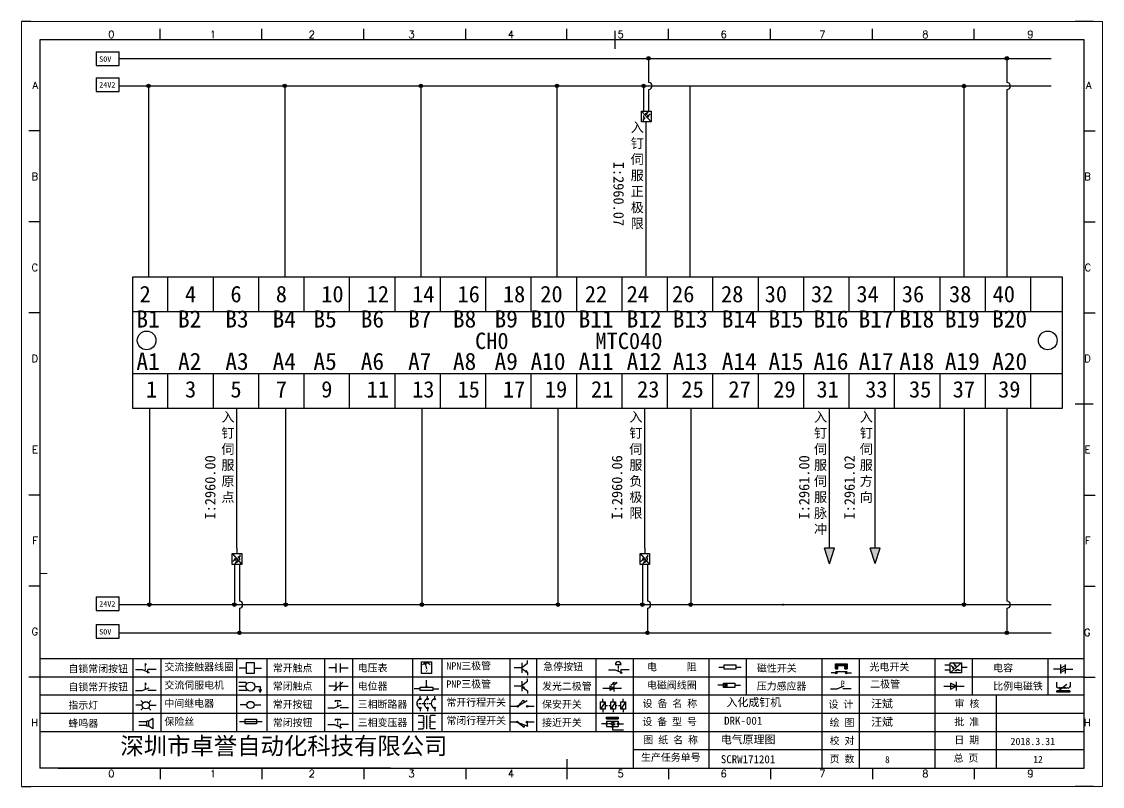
# Model space of a CAD drawing. Header units: millimetres. Extents: x 175 to 4940, y -2082 to 1907.
# Drawn here: x 1311.6 to 1608.6, y 399.1 to 609.1 of the extents above; entities that cross this region are included whole.
import ezdxf
from ezdxf.enums import TextEntityAlignment as Align

# ---------------------------------------------------------------- set-up
doc = ezdxf.new("R2010")
doc.units = ezdxf.units.MM
doc.layers.add('AE_BOR', color=1, linetype='Continuous')
doc.layers.add('MISC', color=2, linetype='Continuous')
doc.styles.get("Standard").update_dxf_attribs({"font": ''})
doc.styles.add('WD', font='romans.shx', dxfattribs={"width": 0.8, "bigfont": 'gbcbig.shx'})
doc.styles.add('样式 0', font='')
doc.styles.add('汉字', font='')
doc.styles.get('Standard').set_extended_font_data('SimSun')
doc.styles.get('样式 0').set_extended_font_data('KaiTi_GB2312')
doc.styles.get('汉字').set_extended_font_data('新宋体')

# ---------------------------------------------------------------- blocks, each defined once
blk = doc.blocks.new('光电开关')
at = {"linetype": 'ByBlock'}
h = blk.add_hatch(dxfattribs=at)
h.set_pattern_fill('ANSI31', color=256, scale=0.01, style=0)
h.set_pattern_definition([(45, (0.172267, 0), (-0.0224506403, 0.0224506403), [])])
h.paths.add_polyline_path([(-1882.44, -776.34), (-1882.5, -775.91), (-1882.68, -776.07)])
h.paths.add_polyline_path([(-1882.86, -776.23), (-1882.44, -776.34), (-1882.68, -776.07)])
h.paths.add_polyline_path([(-1883.05, -776.88), (-1883.11, -776.45), (-1883.29, -776.61)])
h.paths.add_polyline_path([(-1883.47, -776.77), (-1883.05, -776.88), (-1883.29, -776.61)])
for p, q in [((-1884.01, -775.96), (-1885.56, -775.96)), ((-1884.01, -777.39), (-1885.56, -777.39)), ((-1880.91, -775.3), (-1884.01, -778.05)), ((-1883.75, -776.09), (-1883.05, -776.88)), ((-1883.11, -776.45), (-1883.47, -776.77)), ((-1883.05, -776.88), (-1883.47, -776.77)), ((-1883.14, -775.55), (-1882.44, -776.34)), ((-1883.05, -776.88), (-1883.11, -776.45)), ((-1882.5, -775.91), (-1882.86, -776.23)), ((-1882.44, -776.34), (-1882.86, -776.23)), ((-1882.78, -777.47), (-1882.23, -777.47)), ((-1882.44, -776.34), (-1882.5, -775.91)), ((-1882.23, -777.47), (-1882.23, -777.14)), ((-1882.23, -777.14), (-1881.78, -777.14)), ((-1881.78, -777.47), (-1881.78, -777.14)), ((-1881.23, -777.47), (-1881.78, -777.47)), ((-1879.37, -776.67), (-1880.91, -776.67))]:
    blk.add_line(p, q, dxfattribs=at)
blk.add_lwpolyline([(-1884.01, -775.3), (-1880.91, -775.3), (-1880.91, -778.05), (-1884.01, -778.05)], close=True, dxfattribs=at)
blk = doc.blocks.new('磁性开关')
at = {"linetype": 'ByBlock'}
h = blk.add_hatch(dxfattribs=at)
h.set_pattern_fill('ANSI31', color=256, scale=0.1, style=0)
h.paths.add_polyline_path([(-1910.88, -776.69), (-1910.88, -775.29), (-1907.69, -775.29), (-1907.69, -776.69), (-1908.31, -776.69), (-1908.31, -775.79), (-1910.25, -775.79), (-1910.25, -776.69)])
for p, q in [((-1910.91, -777.81), (-1912.09, -777.81)), ((-1910.88, -776.69), (-1910.88, -775.29)), ((-1910.88, -775.29), (-1907.69, -775.29)), ((-1910.88, -776.69), (-1910.25, -776.69)), ((-1910.88, -777.39), (-1907.69, -777.39)), ((-1910.25, -776.69), (-1910.25, -775.79)), ((-1910.25, -775.79), (-1908.31, -775.79)), ((-1908.31, -776.69), (-1908.31, -775.79)), ((-1908.31, -776.69), (-1907.69, -776.69)), ((-1907.69, -775.29), (-1907.69, -776.69)), ((-1907.66, -777.81), (-1906.48, -777.81))]:
    blk.add_line(p, q, dxfattribs=at)
for centre in [(-1910.68, -777.81), (-1907.88, -777.81)]:
    blk.add_circle(centre, 0.225, dxfattribs=at)
blk = doc.blocks.new('*U4')
at = {"linetype": 'ByBlock'}
for p, q in [((-1909.23, -780.45), (-1909.23, -780.67)), ((-1909.23, -780.45), (-1908.92, -780.84)), ((-1909.23, -780.84), (-1909.23, -781.05)), ((-1911.92, -782.07), (-1910.06, -782.07)), ((-1910.06, -782.07), (-1908.18, -782.88)), ((-1909.23, -781.23), (-1909.23, -781.44)), ((-1909.23, -781.61), (-1909.23, -781.83)), ((-1909.23, -782), (-1909.23, -782.21)), ((-1909.23, -782.38), (-1909.23, -782.43)), ((-1908.52, -783.07), (-1908.52, -782.07)), ((-1906.25, -782.07), (-1908.52, -782.07))]:
    blk.add_line(p, q, dxfattribs=at)
blk = doc.blocks.new('*U6')
at = {"linetype": 'ByBlock'}
for p, q in [((-1911.92, -792.89), (-1910.06, -792.89)), ((-1910.06, -792.89), (-1908.18, -792.08)), ((-1908.88, -791.17), (-1909.23, -790.71)), ((-1909.23, -790.71), (-1909.23, -790.92)), ((-1909.23, -791.09), (-1909.23, -791.31)), ((-1909.23, -791.48), (-1909.23, -791.69)), ((-1909.23, -791.86), (-1909.23, -792.08)), ((-1909.23, -792.25), (-1909.23, -792.47)), ((-1906.25, -792.89), (-1908.52, -792.89))]:
    blk.add_line(p, q, dxfattribs=at)
blk = doc.blocks.new('蜂鸣器')
at = {"linetype": 'ByBlock'}
for p, q in [((-1907.17, -795.53), (-1908.25, -796.26)), ((-1907.17, -795.53), (-1907.17, -798.41)), ((-1908.8, -796.48), (-1911.01, -796.48)), ((-1908.8, -797.46), (-1911.01, -797.46)), ((-1908.25, -796.26), (-1908.8, -796.26)), ((-1908.8, -797.68), (-1908.8, -796.26)), ((-1908.25, -797.68), (-1908.8, -797.68)), ((-1908.25, -797.68), (-1908.25, -796.26)), ((-1907.17, -798.41), (-1908.25, -797.68))]:
    blk.add_line(p, q, dxfattribs=at)
blk = doc.blocks.new('指示灯')
at = {"linetype": 'ByBlock'}
for p, q in [((-1854.25, -776.92), (-1856.06, -776.92)), ((-1854.62, -775.59), (-1853.97, -776.23)), ((-1854.62, -778.25), (-1853.97, -777.61)), ((-1851.9, -775.59), (-1852.54, -776.23)), ((-1851.9, -778.25), (-1852.54, -777.61)), ((-1852.26, -776.92), (-1850.45, -776.92))]:
    blk.add_line(p, q, dxfattribs=at)
blk.add_circle((-1853.26, -776.92), 0.992, dxfattribs=at)
blk = doc.blocks.new('交流接触器线圈')
at = {"linetype": 'ByBlock'}
for p, q in [((-1880.82, -781.77), (-1882.87, -781.77)), ((-1878.72, -781.77), (-1876.67, -781.77))]:
    blk.add_line(p, q, dxfattribs=at)
blk.add_lwpolyline([(-1880.82, -780.28), (-1878.72, -780.28), (-1878.72, -783.26), (-1880.82, -783.26)], close=True, dxfattribs=at)
blk = doc.blocks.new('交流伺服电机')
at = {"linetype": 'ByBlock'}
for p, q in [((-1880.97, -785.75), (-1882.94, -785.75)), ((-1880.97, -786.85), (-1882.94, -786.85)), ((-1880.97, -785.75), (-1880.65, -786.03)), ((-1878.49, -786.85), (-1877.07, -786.85)), ((-1877.07, -786.85), (-1877.07, -787.72)), ((-1880.97, -787.94), (-1882.94, -787.94)), ((-1880.97, -787.94), (-1880.65, -787.67)), ((-1877.54, -787.72), (-1876.59, -787.72)), ((-1877.38, -788.01), (-1876.75, -788.01)), ((-1877.23, -788.29), (-1876.9, -788.29))]:
    blk.add_line(p, q, dxfattribs=at)
blk.add_circle((-1879.73, -786.85), 1.24, dxfattribs=at)
blk = doc.blocks.new('中间继电器')
at = {"linetype": 'ByBlock'}
for p, q in [((-1880.72, -791.92), (-1882.54, -791.92)), ((-1878.74, -791.92), (-1876.92, -791.92))]:
    blk.add_line(p, q, dxfattribs=at)
blk.add_circle((-1879.73, -791.92), 0.992, dxfattribs=at)
blk = doc.blocks.new('保险丝')
at = {"linetype": 'ByBlock'}
blk.add_line((-1882.72, -796.49), (-1876.55, -796.49), dxfattribs=at)
blk.add_lwpolyline([(-1881.2, -795.86), (-1878.06, -795.86), (-1878.06, -797.12), (-1881.2, -797.12)], close=True, dxfattribs=at)
blk = doc.blocks.new('常开按钮')
at = {"linetype": 'ByBlock'}
for p, q in [((-1910.06, -787.73), (-1908.18, -786.93)), ((-1909.9, -785.68), (-1908.56, -785.68)), ((-1909.9, -785.68), (-1909.9, -786.07)), ((-1909.23, -785.68), (-1909.23, -785.89)), ((-1909.23, -786.06), (-1909.23, -786.28)), ((-1909.23, -786.45), (-1909.23, -786.67)), ((-1909.23, -786.84), (-1909.23, -787.05)), ((-1908.56, -785.68), (-1908.56, -786.07)), ((-1911.92, -787.73), (-1910.06, -787.73)), ((-1909.23, -787.22), (-1909.23, -787.38)), ((-1906.25, -787.73), (-1908.52, -787.73))]:
    blk.add_line(p, q, dxfattribs=at)
blk = doc.blocks.new('常开触点')
at = {"linetype": 'ByBlock'}
for p, q in [((-1853.82, -782.99), (-1853.82, -780.56)), ((-1852.6, -782.99), (-1852.6, -780.56)), ((-1853.82, -781.77), (-1855.88, -781.77)), ((-1852.6, -781.77), (-1850.55, -781.77))]:
    blk.add_line(p, q, dxfattribs=at)
blk = doc.blocks.new('常闭触点')
at = {"linetype": 'ByBlock'}
for p, q in [((-1853.82, -786.77), (-1855.88, -786.77)), ((-1852.01, -785.66), (-1854.43, -788.1)), ((-1853.82, -787.99), (-1853.82, -785.56)), ((-1852.6, -787.99), (-1852.6, -785.56)), ((-1852.6, -786.77), (-1850.55, -786.77))]:
    blk.add_line(p, q, dxfattribs=at)
blk = doc.blocks.new('常闭按钮')
at = {"linetype": 'ByBlock'}
for p, q in [((-1856.13, -792.28), (-1854.28, -792.28)), ((-1854.28, -792.28), (-1852.4, -793.09)), ((-1854.11, -790.83), (-1852.77, -790.83)), ((-1854.11, -790.83), (-1854.11, -791.22)), ((-1853.44, -790.83), (-1853.44, -791.04)), ((-1853.44, -791.21), (-1853.44, -791.43)), ((-1853.44, -791.6), (-1853.44, -791.82)), ((-1853.44, -791.99), (-1853.44, -792.2)), ((-1853.44, -792.37), (-1853.44, -792.53)), ((-1852.77, -790.83), (-1852.77, -791.22)), ((-1850.47, -792.28), (-1852.73, -792.28)), ((-1852.73, -792.28), (-1852.73, -793.43))]:
    blk.add_line(p, q, dxfattribs=at)
blk = doc.blocks.new('电磁阀线圈')
at = {"linetype": 'ByBlock'}
for p, q in [((-1854.61, -795.92), (-1853.75, -797.16)), ((-1853.75, -795.92), (-1854.61, -797.16)), ((-1853.75, -795.92), (-1853.75, -797.16)), ((-1854.61, -796.54), (-1856.17, -796.54)), ((-1851.53, -796.54), (-1849.97, -796.54))]:
    blk.add_line(p, q, dxfattribs=at)
blk.add_lwpolyline([(-1854.61, -795.92), (-1851.53, -795.92), (-1851.53, -797.16), (-1854.61, -797.16)], close=True, dxfattribs=at)
blk = doc.blocks.new('电压表')
at = {"linetype": 'ByBlock'}
for p, q in [((-1814.84, -780.75), (-1814.91, -781.13)), ((-1814.6, -781.05), (-1814.91, -781.13)), ((-1814.84, -780.75), (-1814.46, -782.26)), ((-1814.84, -780.75), (-1814.6, -781.05))]:
    blk.add_line(p, q, dxfattribs=at)
blk.add_lwpolyline([(-1815.84, -780.34), (-1813.07, -780.34), (-1813.07, -783.49), (-1815.84, -783.49)], close=True, dxfattribs=at)
blk.add_arc((-1814.46, -782.26), 1.56, 46.8313, 133.1687, dxfattribs=at)
at = {"linetype": 'ByBlock', "insert": (-1814.7, -782.39), "char_height": 0.75, "width": 0.6768, "attachment_point": 1}
blk.add_mtext('V', dxfattribs=at)
blk = doc.blocks.new('电位器')
at = {"linetype": 'ByBlock'}
for p, q in [((-1814.45, -787.3), (-1814.62, -786.96)), ((-1814.62, -786.96), (-1814.27, -786.96)), ((-1814.45, -787.3), (-1814.45, -785.39)), ((-1814.45, -787.3), (-1814.27, -786.96)), ((-1816.21, -787.75), (-1817.79, -787.75)), ((-1812.68, -787.75), (-1811.1, -787.75))]:
    blk.add_line(p, q, dxfattribs=at)
blk.add_lwpolyline([(-1816.21, -787.3), (-1812.68, -787.3), (-1812.68, -788.2), (-1816.21, -788.2)], close=True, dxfattribs=at)
blk = doc.blocks.new('三相断路器')
at = {"linetype": 'ByBlock'}
for p, q in [((-1816.17, -790.33), (-1816.17, -789.7)), ((-1814.17, -790.33), (-1814.17, -789.7)), ((-1812.18, -790.33), (-1812.18, -789.7)), ((-1817.14, -791.74), (-1816.72, -791.74)), ((-1816.45, -791.74), (-1816.03, -791.74)), ((-1815.76, -791.74), (-1815.34, -791.74)), ((-1815.07, -791.74), (-1814.65, -791.74)), ((-1814.38, -791.74), (-1813.96, -791.74)), ((-1813.69, -791.74), (-1813.27, -791.74)), ((-1816.17, -793.19), (-1816.17, -793.83)), ((-1814.17, -793.19), (-1814.17, -793.83)), ((-1812.18, -793.19), (-1812.18, -793.83))]:
    blk.add_line(p, q, dxfattribs=at)
for centre in [(-1816.17, -790.55), (-1816.17, -792.98), (-1814.17, -790.55), (-1814.17, -792.98), (-1812.18, -790.55), (-1812.18, -792.98)]:
    blk.add_circle(centre, 0.219, dxfattribs=at)
for centre in [(-1815.81, -791.74), (-1813.82, -791.74), (-1811.83, -791.74)]:
    blk.add_arc(centre, 1.32, 115.5791, 244.4209, dxfattribs=at)
blk = doc.blocks.new('三相变压器')
at = {"linetype": 'ByBlock'}
for p, q in [((-1816.69, -795.03), (-1815.37, -795.03)), ((-1815.37, -795.03), (-1815.37, -795.24)), ((-1814.34, -798.7), (-1814.34, -795.04)), ((-1812, -795.03), (-1813.32, -795.03)), ((-1813.32, -795.03), (-1813.32, -795.24)), ((-1816.69, -796.87), (-1815.37, -796.87)), ((-1816.69, -798.71), (-1815.37, -798.71)), ((-1815.37, -798.71), (-1815.37, -798.5)), ((-1812, -796.87), (-1813.32, -796.87)), ((-1813.32, -798.71), (-1813.32, -798.5)), ((-1812, -798.71), (-1813.32, -798.71))]:
    blk.add_line(p, q, dxfattribs=at)
for centre, start, end in [((-1815.37, -795.51), 270, 90), ((-1815.37, -796.06), 270, 90), ((-1813.32, -795.51), 90, 270), ((-1813.32, -796.06), 90, 270), ((-1815.37, -796.6), 270, 90), ((-1815.37, -797.14), 270, 90), ((-1815.37, -797.68), 270, 90), ((-1815.37, -798.23), 270, 90), ((-1813.32, -796.6), 90, 270), ((-1813.32, -797.14), 90, 270), ((-1813.32, -797.68), 90, 270), ((-1813.32, -798.23), 90, 270)]:
    blk.add_arc(centre, 0.271, start, end, dxfattribs=at)
blk = doc.blocks.new('压力感应器')
at = {"linetype": 'ByBlock'}
for p, q in [((-1817.44, -777.73), (-1815.59, -777.73)), ((-1815.59, -777.73), (-1813.71, -776.93)), ((-1811.78, -777.73), (-1814.05, -777.73))]:
    blk.add_line(p, q, dxfattribs=at)
at = {"linetype": 'ByBlock', "insert": (-1814.65, -775.48), "char_height": 1.68, "width": 1.2242, "attachment_point": 1}
blk.add_mtext('{\\fNSimSun|b0|i0|c134|p49;P}', dxfattribs=at)
blk = doc.blocks.new('二极管')
at = {"linetype": 'ByBlock'}
for p, q in [((-1787.52, -776.77), (-1781.92, -776.77)), ((-1783.97, -776.77), (-1785.69, -775.9)), ((-1785.69, -775.9), (-1785.69, -777.65)), ((-1783.97, -776.77), (-1785.69, -777.65)), ((-1783.97, -777.99), (-1783.97, -775.56))]:
    blk.add_line(p, q, dxfattribs=at)
blk = doc.blocks.new('NPN三极管')
at = {"linetype": 'ByBlock'}
for p, q in [((-1785.73, -780.61), (-1785.73, -783.32)), ((-1785.73, -781.82), (-1784.15, -780.66)), ((-1784.15, -780.66), (-1784.15, -779.98)), ((-1785.73, -781.97), (-1787.81, -781.97)), ((-1785.73, -782.11), (-1784.15, -783.27)), ((-1784.41, -782.73), (-1784.74, -783.18)), ((-1784.15, -783.27), (-1784.74, -783.18)), ((-1784.15, -783.27), (-1784.41, -782.73)), ((-1784.15, -783.27), (-1784.15, -783.96))]:
    blk.add_line(p, q, dxfattribs=at)
blk = doc.blocks.new('PNP三极管')
at = {"linetype": 'ByBlock'}
for p, q in [((-1784.9, -786.74), (-1786.98, -786.74)), ((-1784.9, -785.38), (-1784.9, -788.09)), ((-1784.9, -786.59), (-1783.32, -785.43)), ((-1784.9, -786.88), (-1783.32, -788.04)), ((-1784.9, -786.88), (-1784.31, -786.97)), ((-1784.9, -786.88), (-1784.64, -787.42)), ((-1784.31, -786.97), (-1784.64, -787.42)), ((-1783.32, -785.43), (-1783.32, -784.75)), ((-1783.32, -788.04), (-1783.32, -788.73))]:
    blk.add_line(p, q, dxfattribs=at)
blk = doc.blocks.new('常开行程开关')
at = {"linetype": 'ByBlock'}
for p, q in [((-1786.29, -792.3), (-1788.01, -792.3)), ((-1785.89, -792.17), (-1784.52, -790.62)), ((-1785.89, -792.17), (-1783.43, -790.72)), ((-1784.52, -790.62), (-1784.19, -791.17)), ((-1781.48, -792.3), (-1783.21, -792.3))]:
    blk.add_line(p, q, dxfattribs=at)
for centre in [(-1786.07, -792.3), (-1783.42, -792.3)]:
    blk.add_circle(centre, 0.219, dxfattribs=at)
blk = doc.blocks.new('常闭行程开关')
at = {"linetype": 'ByBlock'}
for p, q in [((-1786.34, -796.62), (-1788.07, -796.62)), ((-1785.93, -796.72), (-1783.25, -797.7)), ((-1785.93, -796.72), (-1784.3, -798)), ((-1784.3, -798), (-1784.08, -797.4)), ((-1783.48, -796.84), (-1783.48, -797.85)), ((-1781.54, -796.62), (-1783.26, -796.62))]:
    blk.add_line(p, q, dxfattribs=at)
for centre in [(-1786.12, -796.62), (-1783.48, -796.62)]:
    blk.add_circle(centre, 0.219, dxfattribs=at)
blk = doc.blocks.new('电容')
at = {"linetype": 'ByBlock'}
for p, q in [((-1756.08, -782.99), (-1756.08, -780.56)), ((-1754.86, -780.79), (-1756.08, -781.55)), ((-1754.86, -782.99), (-1754.86, -780.56)), ((-1756.08, -781.77), (-1758.13, -781.77)), ((-1754.86, -781.44), (-1756.08, -782.2)), ((-1754.86, -781.99), (-1756.08, -782.75)), ((-1754.86, -781.77), (-1752.81, -781.77))]:
    blk.add_line(p, q, dxfattribs=at)
blk = doc.blocks.new('发光二极管')
at = {"linetype": 'ByBlock'}
for p, q in [((-1758.01, -786.77), (-1752.89, -786.77)), ((-1754.84, -786.77), (-1756.04, -786.16)), ((-1756.04, -786.16), (-1756.04, -787.39)), ((-1754.84, -786.77), (-1756.04, -787.39)), ((-1755.78, -785.92), (-1754.89, -785.14)), ((-1754.89, -785.14), (-1755.2, -785.22)), ((-1755.2, -785.22), (-1755.01, -785.43)), ((-1755.08, -785.92), (-1754.18, -785.14)), ((-1754.89, -785.14), (-1755.01, -785.43)), ((-1754.84, -787.63), (-1754.84, -785.92)), ((-1754.18, -785.14), (-1754.49, -785.22)), ((-1754.49, -785.22), (-1754.31, -785.43)), ((-1754.18, -785.14), (-1754.31, -785.43))]:
    blk.add_line(p, q, dxfattribs=at)
blk = doc.blocks.new('比例电磁阀')
at = {"linetype": 'ByBlock'}
for p, q in [((-1757.26, -775.38), (-1757.26, -776.71)), ((-1757.26, -776.71), (-1757.05, -776.71)), ((-1753.6, -777.73), (-1757.25, -777.73)), ((-1757.25, -778.13), (-1757.25, -777.73)), ((-1753.6, -778.13), (-1757.25, -778.13)), ((-1754.5, -775.98), (-1756.35, -777.44)), ((-1756.35, -777.44), (-1756.25, -777.25)), ((-1756.35, -777.44), (-1756.15, -777.38)), ((-1756.15, -777.38), (-1756.25, -777.25)), ((-1753.58, -776.71), (-1753.8, -776.71)), ((-1753.6, -777.73), (-1753.6, -778.13)), ((-1753.58, -775.38), (-1753.58, -776.71))]:
    blk.add_line(p, q, dxfattribs=at)
for centre in [(-1756.78, -776.71), (-1756.24, -776.71), (-1755.7, -776.71), (-1755.15, -776.71), (-1754.61, -776.71), (-1754.07, -776.71)]:
    blk.add_arc(centre, 0.271, 180, 0, dxfattribs=at)
blk = doc.blocks.new('保安开关')
at = {"linetype": 'ByBlock'}
for p, q in [((-1757.96, -790.79), (-1757.96, -789.97)), ((-1755.17, -790.79), (-1755.17, -789.97)), ((-1752.39, -790.79), (-1752.39, -789.97)), ((-1757.33, -790.79), (-1758.6, -792.81)), ((-1757.96, -792.81), (-1757.96, -793.62)), ((-1757.33, -791.8), (-1756.72, -791.8)), ((-1756.35, -791.8), (-1755.89, -791.8)), ((-1754.54, -790.79), (-1755.81, -792.81)), ((-1755.17, -792.81), (-1755.17, -793.62)), ((-1754.52, -791.8), (-1754.06, -791.8)), ((-1753.69, -791.8), (-1753.08, -791.8)), ((-1751.75, -790.79), (-1753.02, -792.81)), ((-1752.39, -792.81), (-1752.39, -793.62))]:
    blk.add_line(p, q, dxfattribs=at)
for points in [[(-1758.6, -790.79), (-1757.33, -790.79), (-1757.33, -792.81), (-1758.6, -792.81)], [(-1755.81, -790.79), (-1754.54, -790.79), (-1754.54, -792.81), (-1755.81, -792.81)], [(-1753.02, -790.79), (-1751.75, -790.79), (-1751.75, -792.81), (-1753.02, -792.81)]]:
    blk.add_lwpolyline(points, close=True, dxfattribs=at)
blk = doc.blocks.new('接近开关')
at = {"linetype": 'ByBlock'}
h = blk.add_hatch(dxfattribs=at)
h.set_pattern_fill('ANSI31', color=256, scale=0.01, style=0)
h.set_pattern_definition([(45, (-89.131516, -30.795668), (-0.0224506403, 0.0224506403), [])])
h.paths.add_polyline_path([(-1516.96, -1123.35), (-1516.96, -1122.85), (-1513.76, -1122.85), (-1513.76, -1123.35)])
for p, q in [((-1517.18, -1124.71), (-1518.36, -1124.71)), ((-1516.96, -1123.35), (-1516.96, -1122.85)), ((-1516.96, -1122.85), (-1513.76, -1122.85)), ((-1516.96, -1123.35), (-1513.76, -1123.35)), ((-1516.96, -1123.95), (-1513.76, -1123.95)), ((-1516.96, -1123.95), (-1516.96, -1125.47)), ((-1516.96, -1125.47), (-1513.76, -1125.47)), ((-1515.91, -1124.71), (-1516.45, -1124.71)), ((-1515.11, -1124.31), (-1515.91, -1124.71)), ((-1515.11, -1125.11), (-1515.91, -1124.71)), ((-1515.33, -1124.53), (-1515.17, -1124.53)), ((-1515.33, -1124.88), (-1515.17, -1124.88)), ((-1515.25, -1124.45), (-1515.25, -1124.61)), ((-1515.11, -1124.31), (-1515.11, -1125.11)), ((-1515.11, -1124.48), (-1514.58, -1124.48)), ((-1515.11, -1124.94), (-1514.58, -1124.94)), ((-1513.76, -1122.85), (-1513.76, -1123.35)), ((-1513.76, -1123.95), (-1513.76, -1125.47)), ((-1513.54, -1124.71), (-1512.36, -1124.71)), ((-1515.36, -1125.69), (-1515.36, -1126.36)), ((-1515.36, -1126.36), (-1512.36, -1126.36))]:
    blk.add_line(p, q, dxfattribs=at)
for centre in [(-1516.96, -1124.71), (-1515.36, -1125.47), (-1513.76, -1124.71)]:
    blk.add_circle(centre, 0.225, dxfattribs=at)
blk = doc.blocks.new('电阻')
at = {"linetype": 'ByBlock'}
for p, q in [((-3.09, 0), (-1.57, 0)), ((1.57, 0), (3.09, 0))]:
    blk.add_line(p, q, dxfattribs=at)
blk.add_lwpolyline([(-1.57, 0.63), (1.57, 0.63), (1.57, -0.63), (-1.57, -0.63)], close=True, dxfattribs=at)
blk = doc.blocks.new('急停按钮')
at = {"linetype": 'ByBlock'}
for p, q in [((-1.86, 0), (0, 0)), ((0, 0), (1.88, -0.81)), ((0.06, 1.45), (1.61, 1.45)), ((0.83, 1.45), (0.83, 1.24)), ((0.83, 1.07), (0.83, 0.85)), ((0.83, 0.68), (0.83, 0.47)), ((0.83, 0.29), (0.83, 0.08)), ((3.81, 0), (1.54, 0)), ((1.54, 0), (1.54, -1.15)), ((0.83, -0.09), (0.83, -0.24))]:
    blk.add_line(p, q, dxfattribs=at)
blk.add_arc((0.83, 1.45), 0.774, 0, 180)

msp = doc.modelspace()

# ---------------------------------------------------------------- hatches: boundary and pattern name
at = {"lineweight": -2}
h = msp.add_hatch(color=0, dxfattribs=at)
edge = h.paths.add_edge_path()
edge.add_arc((1483.916, 598.984), 0.48, 0, 360)
h = msp.add_hatch(color=0, dxfattribs=at)
edge = h.paths.add_edge_path()
edge.add_arc((1582.382, 599.008), 0.48, 0, 360)
h = msp.add_hatch(color=0, dxfattribs=at)
edge = h.paths.add_edge_path()
edge.add_arc((1346.49, 591.424), 0.48, 0, 360)
h = msp.add_hatch(color=0, dxfattribs=at)
edge = h.paths.add_edge_path()
edge.add_arc((1383.929, 591.424), 0.48, 0, 360)
h = msp.add_hatch(color=0, dxfattribs=at)
edge = h.paths.add_edge_path()
edge.add_arc((1421.338, 591.424), 0.48, 0, 360)
h = msp.add_hatch(color=0, dxfattribs=at)
edge = h.paths.add_edge_path()
edge.add_arc((1458.748, 591.424), 0.48, 0, 360)
h = msp.add_hatch(color=0, dxfattribs=at)
edge = h.paths.add_edge_path()
edge.add_arc((1482.548, 591.411), 0.48, 0, 360)
h = msp.add_hatch(color=0, dxfattribs=at)
edge = h.paths.add_edge_path()
edge.add_arc((1570.618, 591.383), 0.48, 0, 360)
for points in [[(1533.65, 460.23), (1532.292, 464.468), (1535.008, 464.468)], [(1546.217, 460.233), (1544.859, 464.471), (1547.576, 464.471)]]:
    msp.add_hatch(color=256).paths.add_polyline_path(points)
h = msp.add_hatch(color=0, dxfattribs=at)
edge = h.paths.add_edge_path()
edge.add_arc((1346.746, 448.975), 0.48, 0, 360)
h = msp.add_hatch(color=0, dxfattribs=at)
edge = h.paths.add_edge_path()
edge.add_arc((1370.105, 448.975), 0.48, 0, 360)
h = msp.add_hatch(color=0, dxfattribs=at)
edge = h.paths.add_edge_path()
edge.add_arc((1384.184, 448.975), 0.48, 0, 360)
h = msp.add_hatch(color=0, dxfattribs=at)
edge = h.paths.add_edge_path()
edge.add_arc((1421.594, 448.975), 0.48, 0, 360)
h = msp.add_hatch(color=0, dxfattribs=at)
edge = h.paths.add_edge_path()
edge.add_arc((1459.004, 448.975), 0.48, 0, 360)
h = msp.add_hatch(color=0, dxfattribs=at)
edge = h.paths.add_edge_path()
edge.add_arc((1482.214, 448.975), 0.48, 0, 360)
h = msp.add_hatch(color=0, dxfattribs=at)
edge = h.paths.add_edge_path()
edge.add_arc((1495.508, 448.975), 0.48, 0, 360)
h = msp.add_hatch(color=0, dxfattribs=at)
edge = h.paths.add_edge_path()
edge.add_arc((1570.618, 448.975), 0.48, 0, 360)
h = msp.add_hatch(color=0, dxfattribs=at)
edge = h.paths.add_edge_path()
edge.add_arc((1371.473, 441.247), 0.48, 0, 360)
h = msp.add_hatch(color=0, dxfattribs=at)
edge = h.paths.add_edge_path()
edge.add_arc((1483.582, 441.247), 0.48, 0, 360)
h = msp.add_hatch(color=0, dxfattribs=at)
edge = h.paths.add_edge_path()
edge.add_arc((1582.382, 441.247), 0.48, 0, 360)

# ---------------------------------------------------------------- linework, layer by layer
for p, q in [((1603.633, 604.077), (1316.633, 604.077)), ((1316.633, 604.077), (1316.633, 404.077)), ((1603.633, 404.077), (1603.633, 604.077)), ((1570.618, 539.033), (1570.618, 591.427)), ((1533.65, 460.23), (1532.292, 464.468)), ((1535.008, 464.468), (1532.292, 464.468)), ((1533.65, 460.23), (1535.008, 464.468)), ((1546.217, 460.233), (1544.859, 464.471)), ((1547.576, 464.471), (1544.859, 464.471)), ((1546.217, 460.233), (1547.576, 464.471)), ((1321.663, 404.077), (1601.163, 404.077)), ((1442.43, 404.077), (1502.38, 404.077)), ((1502.38, 404.077), (1571.166, 404.077))]:
    msp.add_line(p, q)
at = {"color": 1, "ltscale": 2}
for p, q in [((1332.085, 600.741), (1332.085, 596.995)), ((1338.398, 596.995), (1338.398, 600.741)), ((1332.085, 596.995), (1338.398, 596.995)), ((1332.085, 593.664), (1332.085, 589.918)), ((1338.398, 589.918), (1338.398, 593.664)), ((1332.085, 589.918), (1338.398, 589.918)), ((1332.085, 451.141), (1332.085, 447.395)), ((1338.398, 447.395), (1338.398, 451.141)), ((1332.085, 447.395), (1338.398, 447.395)), ((1332.085, 443.483), (1332.085, 439.736)), ((1338.398, 439.736), (1338.398, 443.483)), ((1332.085, 439.736), (1338.398, 439.736))]:
    msp.add_line(p, q, dxfattribs=at)
at = {"color": 1}
for p, q in [((1332.085, 600.741), (1338.398, 600.741)), ((1332.085, 593.664), (1338.398, 593.664)), ((1332.085, 451.141), (1338.398, 451.141)), ((1332.085, 443.483), (1338.398, 443.483))]:
    msp.add_line(p, q, dxfattribs=at)
at = {"color": 0, "lineweight": -2}
for p, q in [((1338.509, 598.984), (1594.592, 598.984)), ((1483.96, 592.386), (1483.96, 598.984)), ((1582.382, 598.984), (1582.382, 592.343)), ((1338.509, 591.427), (1594.592, 591.427)), ((1346.49, 591.427), (1346.49, 539.033)), ((1383.929, 591.427), (1383.929, 539.033)), ((1421.338, 591.427), (1421.338, 539.033)), ((1458.748, 591.427), (1458.748, 539.033)), ((1482.592, 585.976), (1482.592, 591.427)), ((1495.252, 591.427), (1495.252, 539.033)), ((1483.96, 585.976), (1483.96, 590.468)), ((1582.382, 590.423), (1582.382, 539.033)), ((1483.276, 539.254), (1483.276, 580.033)), ((1351.755, 539.033), (1351.755, 529.433)), ((1364.235, 539.033), (1364.235, 529.433)), ((1376.715, 539.033), (1376.715, 529.433)), ((1389.195, 539.033), (1389.195, 529.433)), ((1401.675, 539.033), (1401.675, 529.433)), ((1414.155, 539.033), (1414.155, 529.433)), ((1426.635, 539.033), (1426.635, 529.433)), ((1439.115, 539.033), (1439.115, 529.433)), ((1451.595, 539.033), (1451.595, 529.433)), ((1464.075, 539.033), (1464.075, 529.433)), ((1476.555, 539.033), (1476.555, 529.433)), ((1489.035, 539.033), (1489.035, 529.433)), ((1501.515, 539.033), (1501.515, 529.433)), ((1513.995, 539.033), (1513.995, 529.433)), ((1526.475, 539.033), (1526.475, 529.433)), ((1538.955, 539.033), (1538.955, 529.433)), ((1551.435, 539.033), (1551.435, 529.433)), ((1563.915, 539.033), (1563.915, 529.433)), ((1576.395, 539.033), (1576.395, 529.433)), ((1588.875, 539.033), (1588.875, 529.433)), ((1342.155, 529.433), (1597.535, 529.433)), ((1342.155, 512.438), (1597.535, 512.438)), ((1351.755, 512.438), (1351.755, 502.838)), ((1364.235, 512.438), (1364.235, 502.838)), ((1376.715, 512.438), (1376.715, 502.838)), ((1389.195, 512.438), (1389.195, 502.838)), ((1401.675, 512.438), (1401.675, 502.838)), ((1414.155, 512.438), (1414.155, 502.838)), ((1426.635, 512.438), (1426.635, 502.838)), ((1439.115, 512.438), (1439.115, 502.838)), ((1451.595, 512.438), (1451.595, 502.838)), ((1464.075, 512.438), (1464.075, 502.838)), ((1476.555, 512.438), (1476.555, 502.838)), ((1489.035, 512.438), (1489.035, 502.838)), ((1501.515, 512.438), (1501.515, 502.838)), ((1513.995, 512.438), (1513.995, 502.838)), ((1526.475, 512.438), (1526.475, 502.838)), ((1538.955, 512.438), (1538.955, 502.838)), ((1551.435, 512.438), (1551.435, 502.838)), ((1563.915, 512.438), (1563.915, 502.838)), ((1576.395, 512.438), (1576.395, 502.838)), ((1588.875, 512.438), (1588.875, 502.838)), ((1346.746, 502.738), (1346.746, 448.975)), ((1370.789, 464.468), (1370.789, 502.838)), ((1384.184, 502.738), (1384.184, 448.975)), ((1421.594, 502.738), (1421.594, 448.975)), ((1459.004, 502.738), (1459.004, 448.975)), ((1482.898, 464.468), (1482.898, 502.838)), ((1495.508, 502.738), (1495.508, 448.975)), ((1533.65, 464.468), (1533.65, 502.838)), ((1546.22, 464.468), (1546.22, 502.838)), ((1570.618, 502.738), (1570.618, 448.975)), ((1582.382, 502.738), (1582.382, 449.935)), ((1370.105, 458.525), (1370.105, 448.975)), ((1371.473, 458.525), (1371.473, 449.935)), ((1482.214, 458.525), (1482.214, 448.975)), ((1483.582, 458.525), (1483.582, 449.935)), ((1338.509, 448.975), (1594.592, 448.975)), ((1371.473, 448.015), (1371.473, 441.247)), ((1483.582, 448.015), (1483.582, 441.247)), ((1582.382, 448.015), (1582.382, 441.247)), ((1338.509, 441.247), (1594.592, 441.247)), ((1342.213, 434.077), (1342.213, 414.077)), ((1349.889, 434.077), (1349.889, 414.077)), ((1370.679, 434.077), (1370.679, 414.077)), ((1379.033, 434.077), (1379.033, 414.077)), ((1394.887, 434.077), (1394.887, 414.077)), ((1402.536, 434.077), (1402.536, 414.077)), ((1419.028, 434.077), (1419.028, 414.077)), ((1427.13, 434.077), (1427.13, 414.077)), ((1445.749, 434.077), (1445.749, 414.077)), ((1453.109, 434.077), (1453.109, 414.077)), ((1469.419, 434.077), (1469.419, 414.077)), ((1479.657, 434.077), (1479.657, 404.161)), ((1500.467, 434.077), (1500.467, 424.077)), ((1510.705, 434.077), (1510.705, 424.077)), ((1531.515, 434.077), (1531.515, 424.077)), ((1541.753, 434.077), (1541.753, 424.077)), ((1562.564, 434.077), (1562.564, 424.077)), ((1572.801, 434.077), (1572.801, 424.077)), ((1593.612, 434.077), (1593.612, 424.077)), ((1500.467, 424.077), (1500.467, 404.161)), ((1531.515, 424.077), (1531.515, 404.077)), ((1541.753, 424.077), (1541.753, 404.077)), ((1562.564, 424.077), (1562.564, 404.077)), ((1579.416, 424.077), (1579.416, 404.077))]:
    msp.add_line(p, q, dxfattribs=at)
at = {"lineweight": 9, "ltscale": 0.1}
for p, q in [((1316.633, 457.505), (1318.633, 457.505)), ((1412.968, 404.077), (1442.43, 404.077)), ((1441.073, 404.077), (1441.073, 404.077)), ((1441.073, 404.077), (1441.073, 404.077)), ((1441.073, 404.077), (1441.073, 404.077)), ((1441.073, 404.077), (1441.073, 404.077))]:
    msp.add_line(p, q, dxfattribs=at)
at = {"linetype": 'ByBlock'}
for p, q in [((1603.633, 434.077), (1316.633, 434.077)), ((1603.633, 429.077), (1316.633, 429.077)), ((1603.633, 424.077), (1316.633, 424.077)), ((1603.633, 419.077), (1316.633, 419.077)), ((1603.633, 414.077), (1316.633, 414.077)), ((1603.633, 409.077), (1479.657, 409.077))]:
    msp.add_line(p, q, dxfattribs=at)
at = {"color": 0, "ltscale": 2}
for p, q in [((1603.633, 404.077), (1603.633, 425.523)), ((1412.968, 404.077), (1316.633, 404.077)), ((1571.166, 404.077), (1601.163, 404.077)), ((1571.166, 404.077), (1603.633, 404.077))]:
    msp.add_line(p, q, dxfattribs=at)
at = {"color": 0, "lineweight": -2}
msp.add_lwpolyline([(1342.155, 539.033), (1597.535, 539.033), (1597.535, 502.838), (1342.155, 502.838)], close=True, dxfattribs=at)
for centre, radius in [((1483.916, 598.984), 0.48), ((1582.382, 599.008), 0.48), ((1346.49, 591.424), 0.48), ((1383.929, 591.424), 0.48), ((1421.338, 591.424), 0.48), ((1458.748, 591.424), 0.48), ((1482.548, 591.411), 0.48), ((1570.618, 591.383), 0.48), ((1345.985, 521.541), 2.565), ((1593.619, 521.541), 2.565), ((1346.746, 448.975), 0.48), ((1370.105, 448.975), 0.48), ((1384.184, 448.975), 0.48), ((1421.594, 448.975), 0.48), ((1459.004, 448.975), 0.48), ((1482.214, 448.975), 0.48), ((1495.508, 448.975), 0.48), ((1570.618, 448.975), 0.48), ((1371.473, 441.247), 0.48), ((1483.582, 441.247), 0.48), ((1582.382, 441.247), 0.48)]:
    msp.add_circle(centre, radius, dxfattribs=at)
for centre, start, end in [((1483.916, 591.427), 272.62782, 87.37218), ((1582.382, 591.383), 270, 90), ((1371.473, 448.975), 167.35415, 192.64585), ((1371.473, 448.975), 270, 90), ((1483.582, 448.975), 167.35415, 192.64585), ((1483.582, 448.975), 270, 90), ((1521.765, 448.975), 167.35415, 192.64585), ((1582.382, 448.975), 270, 90)]:
    msp.add_arc(centre, 0.96, start, end, dxfattribs=at)
at = {"layer": 'AE_BOR', "lineweight": 30}
for p, q in [((1314.163, 609.077), (1311.63, 609.077)), ((1606.163, 609.077), (1601.163, 609.077)), ((1311.63, 399.077), (1314.163, 399.077)), ((1606.163, 399.077), (1601.163, 399.077))]:
    msp.add_line(p, q, dxfattribs=at)
at = {"layer": 'AE_BOR', "color": 1, "lineweight": 15}
for p, q in [((1311.63, 609.077), (1608.63, 609.077)), ((1311.63, 399.077), (1311.63, 609.077)), ((1608.63, 609.077), (1608.63, 399.077)), ((1608.63, 399.077), (1311.63, 399.077))]:
    msp.add_line(p, q, dxfattribs=at)
at = {"layer": 'AE_BOR'}
for p, q in [((1349.663, 604.077), (1349.663, 607.077)), ((1377.663, 604.077), (1377.663, 607.077)), ((1405.663, 604.077), (1405.663, 607.077)), ((1433.663, 604.077), (1433.663, 607.077)), ((1461.413, 604.077), (1461.413, 607.077)), ((1489.413, 604.077), (1489.413, 607.077)), ((1517.413, 604.077), (1517.413, 607.077)), ((1545.413, 604.077), (1545.413, 607.077)), ((1573.413, 604.077), (1573.413, 607.077)), ((1316.633, 579.077), (1313.633, 579.077)), ((1603.633, 579.077), (1606.633, 579.077)), ((1316.633, 554.077), (1313.633, 554.077)), ((1603.633, 554.077), (1606.633, 554.077)), ((1316.633, 529.077), (1313.633, 529.077)), ((1603.633, 529.077), (1606.633, 529.077)), ((1316.633, 479.077), (1313.633, 479.077)), ((1603.633, 479.077), (1606.633, 479.077)), ((1316.633, 454.077), (1313.633, 454.077)), ((1603.633, 454.077), (1606.633, 454.077)), ((1316.633, 429.077), (1313.633, 429.077)), ((1603.633, 429.077), (1606.633, 429.077)), ((1349.663, 404.077), (1349.663, 401.077)), ((1377.663, 404.077), (1377.663, 401.077)), ((1405.663, 404.077), (1405.663, 401.077)), ((1433.663, 404.077), (1433.663, 401.077)), ((1461.413, 404.077), (1461.413, 401.077)), ((1489.413, 404.077), (1489.413, 401.077)), ((1517.413, 404.077), (1517.413, 401.077)), ((1545.413, 404.077), (1545.413, 401.077)), ((1573.413, 404.077), (1573.413, 401.077))]:
    msp.add_line(p, q, dxfattribs=at)
at = {"layer": 'AE_BOR', "color": 2, "lineweight": 30}
for p, q in [((1474.743, 601.577), (1474.743, 606.577)), ((1601.133, 504.077), (1606.133, 504.077)), ((1461.413, 406.577), (1461.413, 401.577)), ((1461.413, 404.077), (1461.413, 401.577))]:
    msp.add_line(p, q, dxfattribs=at)

# ---------------------------------------------------------------- block references
at = {"linetype": 'ByBlock', "xscale": 0.96, "yscale": 0.96, "zscale": 0.96}
for p, rotation in [((2228.882, -1224.157), 270), ((625.183, 2268.659), 90), ((737.292, 2268.659), 90)]:
    msp.add_blockref('光电开关', p, dxfattribs=dict(at, rotation=rotation))
at = {"linetype": 'ByBlock'}
for name, p in [('*U4', (3254.822, 1213.254)), ('交流接触器线圈', (3254.246, 1213.345)), ('常开触点', (3251.9, 1213.374)), ('电压表', (3237.339, 1213.592)), ('NPN三极管', (3234.827, 1213.579)), ('磁性开关', (3446.159, 1208.036)), ('光电开关', (3450.855, 1208.345)), ('电容', (3353.322, 1213.058)), ('交流伺服电机', (3254.246, 1213.345)), ('常闭触点', (3251.9, 1213.374)), ('电位器', (3237.339, 1213.592)), ('PNP三极管', (3234.002, 1213.35)), ('压力感应器', (3351.354, 1203.592)), ('二极管', (3352.542, 1203.35)), ('*U6', (3254.822, 1218.254)), ('发光二极管', (3229.345, 1212.769)), ('电磁阀线圈', (3359.155, 1223.374)), ('比例电磁阀', (3353.322, 1203.058)), ('指示灯', (3199.036, 1198.254)), ('中间继电器', (3254.246, 1213.345)), ('常开按钮', (3307.686, 1208.374)), ('三相断路器', (3237.339, 1213.592)), ('常开行程开关', (3234.002, 1213.35)), ('保安开关', (3229.345, 1213.058)), ('蜂鸣器', (3254.822, 1213.254)), ('保险丝', (3254.246, 1213.345)), ('常闭按钮', (3251.9, 1208.374)), ('三相变压器', (3237.339, 1213.592)), ('常闭行程开关', (3234.002, 1213.35)), ('接近开关', (2989.346, 1540.974))]:
    msp.add_blockref(name, p, dxfattribs=at)
for name, p in [('急停按钮', (1474.746, 431.092)), ('电阻', (1506.286, 431.853))]:
    msp.add_blockref(name, p)

# ---------------------------------------------------------------- texts
at = {"color": 0, "lineweight": -2, "attachment_point": 1}
for s, insert, char_height, width in [('{\\H0.91667x;\\C256;入钉伺服正极限}', (1479.012, 581.394), 2.88, 5.06563), ('2', (1344.048, 536.524), 4.518, 6.91533), ('4', (1356.528, 536.524), 4.518, 6.91533), ('6', (1369.008, 536.524), 4.518, 6.91533), ('8', (1381.488, 536.524), 4.518, 6.91533), ('10', (1393.968, 536.524), 4.5182, 6.91533), ('12', (1406.448, 536.524), 4.5182, 6.91533), ('14', (1418.928, 536.524), 4.5182, 6.91533), ('16', (1431.408, 536.524), 4.5182, 6.91533), ('18', (1443.888, 536.524), 4.5182, 6.91533), ('20', (1454.16, 536.524), 4.5182, 6.91533), ('22', (1466.395, 536.524), 4.5182, 6.91533), ('24', (1477.893, 536.524), 4.5182, 6.91533), ('26', (1490.373, 536.524), 4.5182, 6.91533), ('28', (1503.835, 536.524), 4.5182, 6.91533), ('30', (1515.824, 536.524), 4.5182, 6.91533), ('32', (1528.549, 536.524), 4.5182, 6.91533), ('34', (1541.03, 536.524), 4.5182, 6.91533), ('36', (1553.51, 536.524), 4.5182, 6.91533), ('38', (1566.48, 536.524), 4.5182, 6.91533), ('40', (1578.469, 536.524), 4.5182, 6.91533), ('B1', (1343.175, 529.781), 4.7064, 7.20347), ('B2', (1354.614, 529.781), 4.7064, 7.20347), ('B3', (1367.614, 529.781), 4.7064, 7.20347), ('B4', (1380.614, 529.781), 4.7064, 7.20347), ('B5', (1391.83, 529.781), 4.7064, 7.20347), ('B6', (1404.83, 529.781), 4.7064, 7.20347), ('B7', (1417.83, 529.781), 4.7064, 7.20347), ('B8', (1430.161, 529.781), 4.7064, 7.20347), ('B9', (1441.6, 529.781), 4.7064, 7.20347), ('B10', (1451.502, 529.781), 4.7064, 7.20347), ('B11', (1464.702, 529.781), 4.7064, 7.20347), ('B12', (1477.902, 529.781), 4.7064, 7.20347), ('B13', (1490.563, 529.781), 4.7064, 7.20347), ('B14', (1504.043, 529.781), 4.7064, 7.20347), ('B15', (1516.883, 529.781), 4.7064, 7.20347), ('B16', (1529.244, 529.781), 4.7064, 7.20347), ('B17', (1541.642, 529.781), 4.7064, 7.20347), ('B18', (1552.824, 529.781), 4.7064, 7.20347), ('B19', (1565.345, 529.781), 4.7064, 7.20347), ('B20', (1578.345, 529.781), 4.7064, 7.20347), (' CH0      ^IMTC040 ', (1433.16, 523.676), 4.51818, 97.09992), ('A1', (1343.175, 518.148), 4.7064, 7.20347), ('A2', (1354.614, 518.148), 4.7064, 7.20347), ('A3', (1367.614, 518.148), 4.7064, 7.20347), ('A4', (1380.614, 518.148), 4.7064, 7.20347), ('A5', (1391.83, 518.148), 4.7064, 7.20347), ('A6', (1404.83, 518.148), 4.7064, 7.20347), ('A7', (1417.83, 518.148), 4.7064, 7.20347), ('A8', (1430.161, 518.148), 4.7064, 7.20347), ('A9', (1441.6, 518.148), 4.7064, 7.20347), ('A10', (1451.502, 518.148), 4.7064, 7.20347), ('A11', (1464.702, 518.148), 4.7064, 7.20347), ('A12', (1477.902, 518.148), 4.7064, 7.20347), ('A13', (1490.563, 518.148), 4.7064, 7.20347), ('A14', (1504.043, 518.148), 4.7064, 7.20347), ('A15', (1516.883, 518.148), 4.7064, 7.20347), ('A16', (1529.244, 518.148), 4.7064, 7.20347), ('A17', (1541.642, 518.148), 4.7064, 7.20347), ('A18', (1552.824, 518.148), 4.7064, 7.20347), ('A19', (1565.345, 518.148), 4.7064, 7.20347), ('A20', (1578.345, 518.148), 4.7064, 7.20347), ('1', (1345.803, 510.377), 4.518, 6.91533), ('3', (1356.528, 510.377), 4.518, 6.91533), ('5', (1369.008, 510.377), 4.518, 6.91533), ('7', (1381.488, 510.377), 4.518, 6.91533), ('9', (1393.968, 510.377), 4.518, 6.91533), ('11', (1406.448, 510.377), 4.5182, 6.91533), ('13', (1418.928, 510.377), 4.5182, 6.91533), ('15', (1431.408, 510.377), 4.5182, 6.91533), ('17', (1443.888, 510.377), 4.5182, 6.91533), ('19', (1455.424, 510.377), 4.5182, 6.91533), ('21', (1468.096, 510.377), 4.5182, 6.91533), ('23', (1480.768, 510.377), 4.5182, 6.91533), ('25', (1492.923, 510.377), 4.5182, 6.91533), ('27', (1505.864, 510.377), 4.5182, 6.91533), ('29', (1518.19, 510.377), 4.5182, 6.91533), ('31', (1530.057, 510.377), 4.5182, 6.91533), ('33', (1543.457, 510.377), 4.5182, 6.91533), ('35', (1555.477, 510.377), 4.5182, 6.91533), ('37', (1567.497, 510.377), 4.5182, 6.91533), ('39', (1579.977, 510.377), 4.5182, 6.91533), ('{\\H0.91667x;\\C256; 入钉伺服原点}', (1366.525, 501.835), 2.88, 5.06563), ('{\\H0.91667x;\\C256;入钉伺服负极限}', (1478.634, 501.835), 2.88, 5.06563), ('{\\H0.91667x;\\C256;入钉伺服伺服脉冲}', (1529.386, 501.835), 2.88, 5.06563), ('{\\H0.91667x;\\C256;入钉伺服方向}', (1541.956, 501.835), 2.88, 5.06563), ('深圳市卓誉自动化科技有限公司', (1338.767, 412.548), 4.70644, 96.11383)]:
    msp.add_mtext(s, dxfattribs=dict(at, insert=insert, char_height=char_height, width=width))
at = {"color": 0, "lineweight": -2, "char_height": 2.88, "width": 5.06563, "attachment_point": 1}
for s, insert, rotation in [('I:2960.07', (1477.152, 570.58), 270), ('I:2960.00', (1362.007, 472.372), 90), ('I:2960.06', (1473.81, 472.372), 90), ('I:2961.00', (1525.232, 472.372), 90), ('I:2961.02', (1537.698, 472.372), 90)]:
    msp.add_mtext(s, dxfattribs=dict(at, insert=insert, rotation=rotation))
at = {"char_height": 2, "attachment_point": 1, "style": '汉字'}
for s, insert in [('{\\fKaiTi_GB2312|b0|i0|c134|p49;自锁常闭按钮}', (1324.489, 432.391)), ('{\\fKaiTi_GB2312|b0|i0|c134|p49;交流接触器线圈}', (1350.884, 432.885)), ('{\\fKaiTi_GB2312|b0|i0|c134|p49;常开触点}', (1380.637, 432.598)), ('{\\fKaiTi_GB2312|b0|i0|c134|p49;电压表}', (1403.997, 432.607)), ('{\\fKaiTi_GB2312|b0|i0|c134|p49;NPN三极管}', (1428.363, 433.169)), ('{\\fKaiTi_GB2312|b0|i0|c134|p49;急停按钮}', (1454.985, 432.956)), ('{\\fKaiTi_GB2312|b0|i0|c134|p49;电      阻}', (1483.491, 432.884)), ('{\\fKaiTi_GB2312|b0|i0|c134|p49;磁性开关}', (1513.702, 432.548)), ('{\\fKaiTi_GB2312|b0|i0|c134|p49;光电开关}', (1544.653, 432.885)), ('{\\fKaiTi_GB2312|b0|i0|c134|p49;电容}', (1578.628, 432.598)), ('{\\fKaiTi_GB2312|b0|i0|c134|p49;自锁常开按钮}', (1324.489, 427.391)), ('{\\fKaiTi_GB2312|b0|i0|c134|p49;交流伺服电机}', (1350.884, 427.885)), ('{\\fKaiTi_GB2312|b0|i0|c134|p49;常闭触点}', (1380.637, 427.598)), ('{\\fKaiTi_GB2312|b0|i0|c134|p49;电位器}', (1403.997, 427.607)), ('{\\fKaiTi_GB2312|b0|i0|c134|p49;PNP三极管}', (1428.363, 428.169)), ('{\\fKaiTi_GB2312|b0|i0|c134|p49;发光二极管}', (1454.652, 427.598)), ('{\\fKaiTi_GB2312|b0|i0|c134|p49;电磁阀线圈}', (1483.491, 427.884)), ('{\\fKaiTi_GB2312|b0|i0|c134|p49;压力感应器}', (1513.649, 427.607)), ('{\\fKaiTi_GB2312|b0|i0|c134|p49;二极管}', (1544.834, 428.169)), ('{\\fKaiTi_GB2312|b0|i0|c134|p49;比例电磁铁}', (1578.628, 427.598)), ('{\\fKaiTi_GB2312|b0|i0|c134|p49;指示灯}', (1324.489, 422.391)), ('{\\fKaiTi_GB2312|b0|i0|c134|p49;中间继电器}', (1350.884, 422.885)), ('{\\fKaiTi_GB2312|b0|i0|c134|p49;常开按钮}', (1380.637, 422.598)), ('{\\fKaiTi_GB2312|b0|i0|c134|p49;三相断路器}', (1403.997, 422.607)), ('{\\fKaiTi_GB2312|b0|i0|c134|p49;常开行程开关}', (1428.363, 423.169)), ('{\\fKaiTi_GB2312|b0|i0|c134|p49;保安开关}', (1454.652, 422.598)), ('{\\fKaiTi_GB2312|b0|i0|c134|p0;设 备 名 称}', (1482.284, 422.832)), ('{\\fKaiTi_GB2312|b0|i0|c134|p0;设 计}', (1533.351, 422.616)), ('{\\fKaiTi_GB2312|b0|i0|c134|p0;审 核}', (1568.019, 422.826)), ('{\\fKaiTi_GB2312|b0|i0|c134|p49;蜂鸣器}', (1324.489, 417.391)), ('{\\fKaiTi_GB2312|b0|i0|c134|p49;保险丝}', (1350.884, 417.885)), ('{\\fKaiTi_GB2312|b0|i0|c134|p49;常闭按钮}', (1380.637, 417.598)), ('{\\fKaiTi_GB2312|b0|i0|c134|p49;三相变压器}', (1403.997, 417.607)), ('{\\fKaiTi_GB2312|b0|i0|c134|p49;常闭行程开关}', (1428.363, 418.169)), ('{\\fKaiTi_GB2312|b0|i0|c134|p49;接近开关}', (1454.652, 417.598)), ('{\\fKaiTi_GB2312|b0|i0|c134|p0;设 备 型 号}', (1482.21, 417.832)), ('{\\fKaiTi_GB2312|b0|i0|c134|p0;绘 图}', (1533.68, 417.616)), ('{\\fKaiTi_GB2312|b0|i0|c134|p0;批 准}', (1567.949, 417.826)), ('{\\fKaiTi_GB2312|b0|i0|c134|p0;图 纸 名 称}', (1482.494, 412.832)), ('{\\fKaiTi_GB2312|b0|i0|c134|p0;校 对}', (1533.68, 412.616)), ('{\\fKaiTi_GB2312|b0|i0|c134|p0;日 期}', (1567.949, 412.826)), ('{\\fKaiTi_GB2312|b0|i0|c134|p0;生产任务单号}', (1481.832, 408.049)), ('{\\fKaiTi_GB2312|b0|i0|c134|p0;页 数}', (1533.68, 407.616)), ('{\\fKaiTi_GB2312|b0|i0|c134|p0;总 页}', (1567.721, 407.826))]:
    msp.add_mtext(s, dxfattribs=dict(at, insert=insert))
at = {"attachment_point": 1}
for s, insert, char_height, width in [('入化成钉机', (1505.35, 423.269), 2.2, 24.33474), ('汪斌', (1545.063, 422.875), 2.2, 15.31746), ('DRK-001', (1504.689, 418.19), 2.2, 25.88003), ('汪斌', (1545.063, 417.875), 2.2, 15.31746), ('{\\fKaiTi_GB2312|b0|i0|c134|p49;电气原理图}', (1503.777, 413.024), 2.2, 25.88003), ('{\\fKaiTi_GB2312|b0|i0|c134|p49;2018.3.31}', (1583.389, 412.416), 2, 60.2542), ('{\\fKaiTi_GB2312|b0|i0|c134|p49;SCRW171201}', (1503.777, 407.624), 2.2, 25.68687), ('{\\fKaiTi_GB2312|b0|i0|c134|p49;8}', (1548.897, 407.379), 1.92, 10.15907), ('{\\fKaiTi_GB2312|b0|i0|c134|p49;12}', (1589.626, 407.431), 1.92, 11.84593)]:
    msp.add_mtext(s, dxfattribs=dict(at, insert=insert, char_height=char_height, width=width))
at = {"layer": 'AE_BOR', "style": 'WD'}
for s, p in [('0', (1336.3, 604.577)), ('1', (1364.226, 604.577)), ('2', (1391.375, 604.577)), ('3', (1418.775, 604.577)), ('4', (1446.076, 604.577)), ('5', (1476.225, 604.577)), ('6', (1504.57, 604.577)), ('7', (1531.668, 604.577)), ('8', (1559.998, 604.577)), ('9', (1588.862, 604.577)), ('0', (1336.3, 401.577)), ('1', (1364.226, 401.577)), ('2', (1391.375, 401.577)), ('3', (1418.775, 401.577)), ('4', (1446.076, 401.577)), ('5', (1476.225, 401.577)), ('6', (1504.57, 401.577)), ('7', (1531.668, 401.577)), ('8', (1559.998, 401.577)), ('9', (1588.862, 401.577))]:
    msp.add_text(s, height=2, dxfattribs=at).set_placement(p, align=Align.CENTER)
for s, p in [('A', (1316.133, 591.577)), ('A', (1605.657, 591.577)), ('B', (1316.133, 566.577)), ('B', (1605.467, 566.577)), ('C', (1316.133, 541.577)), ('C', (1605.562, 541.577)), ('D', (1316.133, 516.577)), ('D', (1605.467, 516.577)), ('E', (1316.133, 491.577)), ('E', (1605.372, 491.577)), ('F', (1316.133, 466.577)), ('F', (1605.372, 466.577)), ('F', (1605.372, 466.577)), ('G', (1316.133, 441.577)), ('G', (1605.372, 441.358)), ('H', (1316.133, 416.577)), ('H', (1605.467, 416.577))]:
    msp.add_text(s, height=2, dxfattribs=at).set_placement(p, align=Align.MIDDLE_RIGHT)
at = {"layer": 'MISC', "color": 0, "char_height": 1.5, "width": 5.01683, "attachment_point": 1, "style": '样式 0'}
for s, insert in [('S0V', (1332.935, 599.538)), ('24V2', (1332.935, 592.461)), ('24V2', (1332.935, 449.938)), ('S0V', (1332.935, 442.28))]:
    msp.add_mtext(s, dxfattribs=dict(at, insert=insert))

doc.saveas('drawing.dxf')
